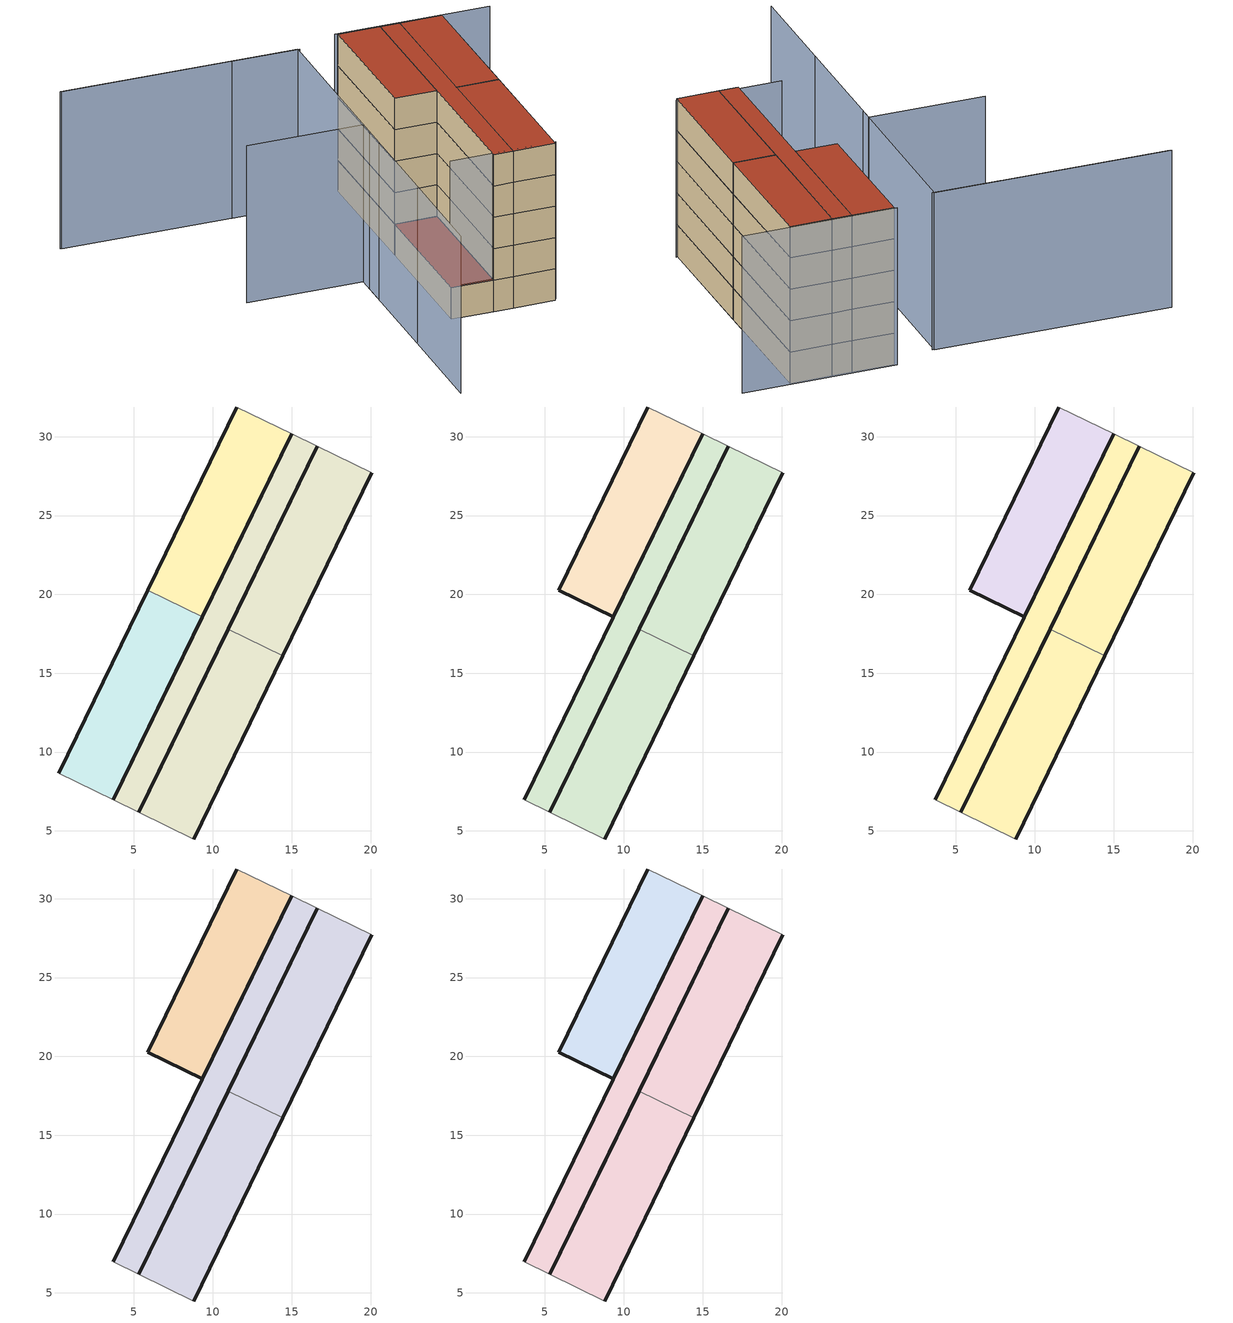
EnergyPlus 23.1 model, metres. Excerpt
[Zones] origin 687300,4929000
3ca514ea8eaff18e_F0_dwelling_0
 floor ground (EU_floor_Construction): 16.61,29.4 10.96,17.79 5.31,6.17 3.69,6.96 14.99,30.19 z0; 20.09,27.71 14.44,16.1 10.96,17.79 16.61,29.4 z0
 wall outside (EU_wall_Construction): 14.44,16.1 20.09,27.71 / 16.61,29.4 10.96,17.79 z0:3
 wall adiabatic (EU_wall_Construction): 20.09,27.71 16.61,29.4 z0:3
 wall to 3ca514ea8eaff18e_F0_dwelling_1 (EU_wall_Construction): 10.96,17.79 14.44,16.1 z0:3
3ca514ea8eaff18e_F0_dwelling_1
 floor ground (EU_floor_Construction): 16.61,29.4 10.96,17.79 5.31,6.17 3.69,6.96 14.99,30.19 z0; 14.44,16.1 8.79,4.48 5.31,6.17 10.96,17.79 z0
 wall outside (EU_wall_Construction): 8.79,4.48 14.44,16.1 / 10.96,17.79 5.31,6.17 z0:3
 wall adiabatic (EU_wall_Construction): 5.31,6.17 8.79,4.48 z0:3
3ca514ea8eaff18e_F0_dwelling_2
 floor ground (EU_floor_Construction): 14.99,30.19 9.34,18.58 5.87,20.27 11.52,31.88 z0
 wall outside (EU_wall_Construction): 11.52,31.88 5.87,20.27 / 9.34,18.58 14.99,30.19 z0:3
 wall adiabatic (EU_wall_Construction): 14.99,30.19 11.52,31.88 z0:3
 wall to 3ca514ea8eaff18e_F0_dwelling_3 (EU_wall_Construction): 5.87,20.27 9.34,18.58 z0:3
3ca514ea8eaff18e_F0_dwelling_3
 floor ground (EU_floor_Construction): 9.34,18.58 3.69,6.96 0.22,8.65 5.87,20.27 z0
 wall outside (EU_wall_Construction): 5.87,20.27 0.22,8.65 / 3.69,6.96 9.34,18.58 z0:3
 wall adiabatic (EU_wall_Construction): 0.22,8.65 3.69,6.96 z0:3
 roof outside (EU_roof_Construction): 3.69,6.96 9.34,18.58 5.87,20.27 0.22,8.65 z3
3ca514ea8eaff18e_F0_circulation
 floor ground (EU_floor_Construction): 16.61,29.4 10.96,17.79 5.31,6.17 3.69,6.96 14.99,30.19 z0; 20.09,27.71 14.44,16.1 10.96,17.79 16.61,29.4 z0; 14.44,16.1 8.79,4.48 5.31,6.17 10.96,17.79 z0
 wall outside (EU_wall_Construction): 5.31,6.17 16.61,29.4 / 14.99,30.19 3.69,6.96 z0:3
 wall adiabatic (EU_wall_Construction): 3.69,6.96 5.31,6.17 / 16.61,29.4 14.99,30.19 z0:3
3ca514ea8eaff18e_F1_dwelling_0
 floor outside (EU_floor_Construction): 20.09,27.71 14.44,16.1 10.96,17.79 16.61,29.4 z3
 floor to 3ca514ea8eaff18e_F0_dwelling_0 (EU_floor_Construction): 16.61,29.4 10.96,17.79 5.31,6.17 3.69,6.96 14.99,30.19 z3
 wall outside (EU_wall_Construction): 14.44,16.1 20.09,27.71 / 16.61,29.4 10.96,17.79 z3:6
 wall adiabatic (EU_wall_Construction): 20.09,27.71 16.61,29.4 z3:6
 wall to 3ca514ea8eaff18e_F1_dwelling_1 (EU_wall_Construction): 10.96,17.79 14.44,16.1 z3:6
3ca514ea8eaff18e_F1_dwelling_1
 floor to 3ca514ea8eaff18e_F0_dwelling_1 (EU_floor_Construction): 14.44,16.1 8.79,4.48 5.31,6.17 10.96,17.79 z3; 16.61,29.4 10.96,17.79 5.31,6.17 3.69,6.96 14.99,30.19 z3
 wall outside (EU_wall_Construction): 8.79,4.48 14.44,16.1 / 10.96,17.79 5.31,6.17 z3:6
 wall adiabatic (EU_wall_Construction): 5.31,6.17 8.79,4.48 z3:6
3ca514ea8eaff18e_F1_dwelling_2
 floor to 3ca514ea8eaff18e_F0_dwelling_2 (EU_floor_Construction): 14.99,30.19 9.34,18.58 5.87,20.27 11.52,31.88 z3
 wall outside (EU_wall_Construction): 11.52,31.88 5.87,20.27 9.34,18.58 14.99,30.19 z3:6
 wall adiabatic (EU_wall_Construction): 14.99,30.19 11.52,31.88 z3:6
3ca514ea8eaff18e_F1_circulation
 floor outside (EU_floor_Construction): 14.44,16.1 8.79,4.48 5.31,6.17 10.96,17.79 z3
 floor to 3ca514ea8eaff18e_F0_circulation (EU_floor_Construction): 16.61,29.4 10.96,17.79 5.31,6.17 3.69,6.96 14.99,30.19 z3; 20.09,27.71 14.44,16.1 10.96,17.79 16.61,29.4 z3
 wall outside (EU_wall_Construction): 5.31,6.17 16.61,29.4 / 14.99,30.19 3.69,6.96 z3:6
 wall adiabatic (EU_wall_Construction): 3.69,6.96 5.31,6.17 / 16.61,29.4 14.99,30.19 z3:6
3ca514ea8eaff18e_F2_dwelling_0
 floor outside (EU_floor_Construction): 20.09,27.71 14.44,16.1 10.96,17.79 16.61,29.4 z6
 floor to 3ca514ea8eaff18e_F1_dwelling_0 (EU_floor_Construction): 16.61,29.4 10.96,17.79 5.31,6.17 3.69,6.96 14.99,30.19 z6
 wall outside (EU_wall_Construction): 14.44,16.1 20.09,27.71 / 16.61,29.4 10.96,17.79 z6:9
 wall adiabatic (EU_wall_Construction): 20.09,27.71 16.61,29.4 z6:9
 wall to 3ca514ea8eaff18e_F2_dwelling_1 (EU_wall_Construction): 10.96,17.79 14.44,16.1 z6:9
3ca514ea8eaff18e_F2_dwelling_1
 floor to 3ca514ea8eaff18e_F1_dwelling_1 (EU_floor_Construction): 14.44,16.1 8.79,4.48 5.31,6.17 10.96,17.79 z6; 16.61,29.4 10.96,17.79 5.31,6.17 3.69,6.96 14.99,30.19 z6
 wall outside (EU_wall_Construction): 8.79,4.48 14.44,16.1 / 10.96,17.79 5.31,6.17 z6:9
 wall adiabatic (EU_wall_Construction): 5.31,6.17 8.79,4.48 z6:9
3ca514ea8eaff18e_F2_dwelling_2
 floor to 3ca514ea8eaff18e_F1_dwelling_2 (EU_floor_Construction): 14.99,30.19 9.34,18.58 5.87,20.27 11.52,31.88 z6
 wall outside (EU_wall_Construction): 11.52,31.88 5.87,20.27 9.34,18.58 14.99,30.19 z6:9
 wall adiabatic (EU_wall_Construction): 14.99,30.19 11.52,31.88 z6:9
3ca514ea8eaff18e_F2_circulation
 floor outside (EU_floor_Construction): 14.44,16.1 8.79,4.48 5.31,6.17 10.96,17.79 z6
 floor to 3ca514ea8eaff18e_F1_circulation (EU_floor_Construction): 16.61,29.4 10.96,17.79 5.31,6.17 3.69,6.96 14.99,30.19 z6; 20.09,27.71 14.44,16.1 10.96,17.79 16.61,29.4 z6
 wall outside (EU_wall_Construction): 5.31,6.17 16.61,29.4 / 14.99,30.19 3.69,6.96 z6:9
 wall adiabatic (EU_wall_Construction): 3.69,6.96 5.31,6.17 / 16.61,29.4 14.99,30.19 z6:9
3ca514ea8eaff18e_F3_dwelling_0
 floor outside (EU_floor_Construction): 20.09,27.71 14.44,16.1 10.96,17.79 16.61,29.4 z9
 floor to 3ca514ea8eaff18e_F2_dwelling_0 (EU_floor_Construction): 16.61,29.4 10.96,17.79 5.31,6.17 3.69,6.96 14.99,30.19 z9
 wall outside (EU_wall_Construction): 14.44,16.1 20.09,27.71 / 16.61,29.4 10.96,17.79 z9:12
 wall adiabatic (EU_wall_Construction): 20.09,27.71 16.61,29.4 z9:12
 wall to 3ca514ea8eaff18e_F3_dwelling_1 (EU_wall_Construction): 10.96,17.79 14.44,16.1 z9:12
3ca514ea8eaff18e_F3_dwelling_1
 floor to 3ca514ea8eaff18e_F2_dwelling_1 (EU_floor_Construction): 14.44,16.1 8.79,4.48 5.31,6.17 10.96,17.79 z9; 16.61,29.4 10.96,17.79 5.31,6.17 3.69,6.96 14.99,30.19 z9
 wall outside (EU_wall_Construction): 8.79,4.48 14.44,16.1 / 10.96,17.79 5.31,6.17 z9:12
 wall adiabatic (EU_wall_Construction): 5.31,6.17 8.79,4.48 z9:12
3ca514ea8eaff18e_F3_dwelling_2
 floor to 3ca514ea8eaff18e_F2_dwelling_2 (EU_floor_Construction): 14.99,30.19 9.34,18.58 5.87,20.27 11.52,31.88 z9
 wall outside (EU_wall_Construction): 11.52,31.88 5.87,20.27 9.34,18.58 14.99,30.19 z9:12
 wall adiabatic (EU_wall_Construction): 14.99,30.19 11.52,31.88 z9:12
3ca514ea8eaff18e_F3_circulation
 floor outside (EU_floor_Construction): 14.44,16.1 8.79,4.48 5.31,6.17 10.96,17.79 z9
 floor to 3ca514ea8eaff18e_F2_circulation (EU_floor_Construction): 16.61,29.4 10.96,17.79 5.31,6.17 3.69,6.96 14.99,30.19 z9; 20.09,27.71 14.44,16.1 10.96,17.79 16.61,29.4 z9
 wall outside (EU_wall_Construction): 5.31,6.17 16.61,29.4 / 14.99,30.19 3.69,6.96 z9:12
 wall adiabatic (EU_wall_Construction): 3.69,6.96 5.31,6.17 / 16.61,29.4 14.99,30.19 z9:12
3ca514ea8eaff18e_F4_dwelling_0
 floor outside (EU_floor_Construction): 20.09,27.71 14.44,16.1 10.96,17.79 16.61,29.4 z12
 floor to 3ca514ea8eaff18e_F3_dwelling_0 (EU_floor_Construction): 16.61,29.4 10.96,17.79 5.31,6.17 3.69,6.96 14.99,30.19 z12
 wall outside (EU_wall_Construction): 14.44,16.1 20.09,27.71 / 16.61,29.4 10.96,17.79 z12:15
 wall adiabatic (EU_wall_Construction): 20.09,27.71 16.61,29.4 z12:15
 wall to 3ca514ea8eaff18e_F4_dwelling_1 (EU_wall_Construction): 10.96,17.79 14.44,16.1 z12:15
 roof outside (EU_roof_Construction): 5.31,6.17 10.96,17.79 16.61,29.4 14.99,30.19 3.69,6.96 z15; 14.44,16.1 20.09,27.71 16.61,29.4 10.96,17.79 z15
3ca514ea8eaff18e_F4_dwelling_1
 floor to 3ca514ea8eaff18e_F3_dwelling_1 (EU_floor_Construction): 14.44,16.1 8.79,4.48 5.31,6.17 10.96,17.79 z12; 16.61,29.4 10.96,17.79 5.31,6.17 3.69,6.96 14.99,30.19 z12
 wall outside (EU_wall_Construction): 8.79,4.48 14.44,16.1 / 10.96,17.79 5.31,6.17 z12:15
 wall adiabatic (EU_wall_Construction): 5.31,6.17 8.79,4.48 z12:15
 roof outside (EU_roof_Construction): 10.96,17.79 16.61,29.4 14.99,30.19 3.69,6.96 5.31,6.17 z15; 8.79,4.48 14.44,16.1 10.96,17.79 5.31,6.17 z15
3ca514ea8eaff18e_F4_dwelling_2
 floor to 3ca514ea8eaff18e_F3_dwelling_2 (EU_floor_Construction): 14.99,30.19 9.34,18.58 5.87,20.27 11.52,31.88 z12
 wall outside (EU_wall_Construction): 11.52,31.88 5.87,20.27 9.34,18.58 14.99,30.19 z12:15
 wall adiabatic (EU_wall_Construction): 14.99,30.19 11.52,31.88 z12:15
 roof outside (EU_roof_Construction): 9.34,18.58 14.99,30.19 11.52,31.88 5.87,20.27 z15
3ca514ea8eaff18e_F4_circulation
 floor outside (EU_floor_Construction): 14.44,16.1 8.79,4.48 5.31,6.17 10.96,17.79 z12
 floor to 3ca514ea8eaff18e_F3_circulation (EU_floor_Construction): 16.61,29.4 10.96,17.79 5.31,6.17 3.69,6.96 14.99,30.19 z12; 20.09,27.71 14.44,16.1 10.96,17.79 16.61,29.4 z12
 wall outside (EU_wall_Construction): 5.31,6.17 16.61,29.4 / 14.99,30.19 3.69,6.96 z12:15
 wall adiabatic (EU_wall_Construction): 3.69,6.96 5.31,6.17 / 16.61,29.4 14.99,30.19 z12:15
 roof outside (EU_roof_Construction): 10.96,17.79 16.61,29.4 14.99,30.19 3.69,6.96 5.31,6.17 z15; 14.44,16.1 20.09,27.71 16.61,29.4 10.96,17.79 z15; 8.79,4.48 14.44,16.1 10.96,17.79 5.31,6.17 z15
shading: 0.29,8.85 9.01,4.66 / -5.06,7.82 -9.49,-1.18 / -9.16,23.68 0.43,18.94 / 0.43,18.94 -5.07,7.81 / -12.29,42.21 7.18,32.58 / 7.18,32.58 -1.12,15.8 / 24.15,25.86 11.34,32.1 / 7.3,32.47 1.73,35.18 / 1.77,35.24 -12.21,42.11 z0:15
[Building]
EU S2 Campaign: North Axis=0; Terrain=City; Solar Distribution=FullExterior
[Site:Location]
Bologna: Latitude=44.5; Longitude=11.25; Time Zone=1; Elevation=37
[SizingPeriod:WeatherFileDays]
AnnualSizingPeriod: Begin Month=1; Begin Day of Month=1; End Month=12; End Day of Month=31; Day of Week for Start Day=Monday; Use Weather File Daylight Saving Period=No; Use Weather File Rain and Snow Indicators=No
[MATERIAL]
EU_InternalMass_Material: Roughness=MediumRough; Thickness=0.1; Conductivity=1; Density=1800; Specific Heat=900; Thermal Absorptance=0.9; Solar Absorptance=0.7; Visible Absorptance=0.7
[MATERIAL:NOMASS] Roughness=MediumRough; Thermal Absorptance=0.9; Solar Absorptance=0.7; Visible Absorptance=0.7
Name | Thermal Resistance
EU_wall_NoMass | 0.905828
EU_roof_NoMass | 0.37593
EU_floor_NoMass | 0.67114
[CONSTRUCTION]
EU_wall_Construction: EU_wall_NoMass
EU_roof_Construction: EU_roof_NoMass
EU_floor_Construction: EU_floor_NoMass
EU_InternalMass_Construction: EU_InternalMass_Material
[ZONE] Type=1; Multiplier=1; Ceiling Height=autocalculate; Floor Area=autocalculate; Part of Total Floor Area=Yes
Name | Volume
3ca514ea8eaff18e_F0_dwelling_0; 3ca514ea8eaff18e_F1_dwelling_0; 3ca514ea8eaff18e_F2_dwelling_0; 3ca514ea8eaff18e_F3_dwelling_0; 3ca514ea8eaff18e_F4_dwelling_0; 3ca514ea8eaff18e_F0_dwelling_1 | 289.282
3ca514ea8eaff18e_F1_dwelling_1; 3ca514ea8eaff18e_F2_dwelling_1; 3ca514ea8eaff18e_F3_dwelling_1; 3ca514ea8eaff18e_F4_dwelling_1 | 289.281
3ca514ea8eaff18e_F0_dwelling_2; 3ca514ea8eaff18e_F1_dwelling_2; 3ca514ea8eaff18e_F2_dwelling_2; 3ca514ea8eaff18e_F3_dwelling_2; 3ca514ea8eaff18e_F4_dwelling_2 | 149.784
3ca514ea8eaff18e_F0_dwelling_3 | 149.783
3ca514ea8eaff18e_F0_circulation; 3ca514ea8eaff18e_F1_circulation; 3ca514ea8eaff18e_F2_circulation; 3ca514ea8eaff18e_F3_circulation; 3ca514ea8eaff18e_F4_circulation | 439.069
[INTERNALMASS] Construction=EU_InternalMass_Construction
Name | Zone or ZoneList | Surface Area
3ca514ea8eaff18e_F0_dwelling_0_EU_InternalMass | 3ca514ea8eaff18e_F0_dwelling_0 | 49.9292
3ca514ea8eaff18e_F0_dwelling_1_EU_InternalMass | 3ca514ea8eaff18e_F0_dwelling_1 | 49.9292
3ca514ea8eaff18e_F0_dwelling_2_EU_InternalMass | 3ca514ea8eaff18e_F0_dwelling_2 | 49.9279
3ca514ea8eaff18e_F0_dwelling_3_EU_InternalMass | 3ca514ea8eaff18e_F0_dwelling_3 | 49.9279
3ca514ea8eaff18e_F1_dwelling_0_EU_InternalMass | 3ca514ea8eaff18e_F1_dwelling_0 | 49.9292
3ca514ea8eaff18e_F1_dwelling_1_EU_InternalMass | 3ca514ea8eaff18e_F1_dwelling_1 | 49.9292
3ca514ea8eaff18e_F1_dwelling_2_EU_InternalMass | 3ca514ea8eaff18e_F1_dwelling_2 | 99.8558
3ca514ea8eaff18e_F2_dwelling_0_EU_InternalMass | 3ca514ea8eaff18e_F2_dwelling_0 | 49.9292
3ca514ea8eaff18e_F2_dwelling_1_EU_InternalMass | 3ca514ea8eaff18e_F2_dwelling_1 | 49.9292
3ca514ea8eaff18e_F2_dwelling_2_EU_InternalMass | 3ca514ea8eaff18e_F2_dwelling_2 | 99.8558
3ca514ea8eaff18e_F3_dwelling_0_EU_InternalMass | 3ca514ea8eaff18e_F3_dwelling_0 | 49.9292
3ca514ea8eaff18e_F3_dwelling_1_EU_InternalMass | 3ca514ea8eaff18e_F3_dwelling_1 | 49.9292
3ca514ea8eaff18e_F3_dwelling_2_EU_InternalMass | 3ca514ea8eaff18e_F3_dwelling_2 | 99.8558
3ca514ea8eaff18e_F4_dwelling_0_EU_InternalMass | 3ca514ea8eaff18e_F4_dwelling_0 | 49.9292
3ca514ea8eaff18e_F4_dwelling_1_EU_InternalMass | 3ca514ea8eaff18e_F4_dwelling_1 | 49.9292
3ca514ea8eaff18e_F4_dwelling_2_EU_InternalMass | 3ca514ea8eaff18e_F4_dwelling_2 | 99.8558
[OTHEREQUIPMENT] Fuel Type=Electricity; Design Level Calculation Method=Watts/Area; Power per Zone Floor Area=1; Fraction Latent=0; Fraction Radiant=0; Fraction Lost=0; Carbon Dioxide Generation Rate=0; EndUse Subcategory=EU_Step8_InternalGains
Name | Zone or ZoneList or Space or SpaceList | Schedule
EU_Step8_InternalGain_3ca514ea8eaff18e_F0_dwelling_0_f000 | 3ca514ea8eaff18e_F0_dwelling_0 | EU_Step8_GainSchedule_3ca514ea8eaff18e_F0_dwelling_0_f000
EU_Step8_InternalGain_3ca514ea8eaff18e_F0_dwelling_1_f000 | 3ca514ea8eaff18e_F0_dwelling_1 | EU_Step8_GainSchedule_3ca514ea8eaff18e_F0_dwelling_1_f000
EU_Step8_InternalGain_3ca514ea8eaff18e_F0_dwelling_2_f000 | 3ca514ea8eaff18e_F0_dwelling_2 | EU_Step8_GainSchedule_3ca514ea8eaff18e_F0_dwelling_2_f000
EU_Step8_InternalGain_3ca514ea8eaff18e_F0_dwelling_3_f000 | 3ca514ea8eaff18e_F0_dwelling_3 | EU_Step8_GainSchedule_3ca514ea8eaff18e_F0_dwelling_3_f000
EU_Step8_InternalGain_3ca514ea8eaff18e_F1_dwelling_0_f000 | 3ca514ea8eaff18e_F1_dwelling_0 | EU_Step8_GainSchedule_3ca514ea8eaff18e_F1_dwelling_0_f000
EU_Step8_InternalGain_3ca514ea8eaff18e_F1_dwelling_1_f000 | 3ca514ea8eaff18e_F1_dwelling_1 | EU_Step8_GainSchedule_3ca514ea8eaff18e_F1_dwelling_1_f000
EU_Step8_InternalGain_3ca514ea8eaff18e_F1_dwelling_2_f000 | 3ca514ea8eaff18e_F1_dwelling_2 | EU_Step8_GainSchedule_3ca514ea8eaff18e_F1_dwelling_2_f000
EU_Step8_InternalGain_3ca514ea8eaff18e_F2_dwelling_0_f000 | 3ca514ea8eaff18e_F2_dwelling_0 | EU_Step8_GainSchedule_3ca514ea8eaff18e_F2_dwelling_0_f000
EU_Step8_InternalGain_3ca514ea8eaff18e_F2_dwelling_1_f000 | 3ca514ea8eaff18e_F2_dwelling_1 | EU_Step8_GainSchedule_3ca514ea8eaff18e_F2_dwelling_1_f000
EU_Step8_InternalGain_3ca514ea8eaff18e_F2_dwelling_2_f000 | 3ca514ea8eaff18e_F2_dwelling_2 | EU_Step8_GainSchedule_3ca514ea8eaff18e_F2_dwelling_2_f000
EU_Step8_InternalGain_3ca514ea8eaff18e_F3_dwelling_0_f000 | 3ca514ea8eaff18e_F3_dwelling_0 | EU_Step8_GainSchedule_3ca514ea8eaff18e_F3_dwelling_0_f000
EU_Step8_InternalGain_3ca514ea8eaff18e_F3_dwelling_1_f000 | 3ca514ea8eaff18e_F3_dwelling_1 | EU_Step8_GainSchedule_3ca514ea8eaff18e_F3_dwelling_1_f000
EU_Step8_InternalGain_3ca514ea8eaff18e_F3_dwelling_2_f000 | 3ca514ea8eaff18e_F3_dwelling_2 | EU_Step8_GainSchedule_3ca514ea8eaff18e_F3_dwelling_2_f000
EU_Step8_InternalGain_3ca514ea8eaff18e_F4_dwelling_0_f000 | 3ca514ea8eaff18e_F4_dwelling_0 | EU_Step8_GainSchedule_3ca514ea8eaff18e_F4_dwelling_0_f000
EU_Step8_InternalGain_3ca514ea8eaff18e_F4_dwelling_1_f000 | 3ca514ea8eaff18e_F4_dwelling_1 | EU_Step8_GainSchedule_3ca514ea8eaff18e_F4_dwelling_1_f000
EU_Step8_InternalGain_3ca514ea8eaff18e_F4_dwelling_2_f000 | 3ca514ea8eaff18e_F4_dwelling_2 | EU_Step8_GainSchedule_3ca514ea8eaff18e_F4_dwelling_2_f000
[ZONEINFILTRATION:DESIGNFLOWRATE] Schedule=EU_AlwaysOn; Design Flow Rate Calculation Method=Flow/Area; Flow Rate per Floor Area=0.0005; Constant Term Coefficient=1; Temperature Term Coefficient=0; Velocity Term Coefficient=0; Velocity Squared Term Coefficient=0
Name | Zone or ZoneList or Space or SpaceList
EU_Circulation_Infiltration_3ca514ea8eaff18e_F0_circulation | 3ca514ea8eaff18e_F0_circulation
EU_Circulation_Infiltration_3ca514ea8eaff18e_F1_circulation | 3ca514ea8eaff18e_F1_circulation
EU_Circulation_Infiltration_3ca514ea8eaff18e_F2_circulation | 3ca514ea8eaff18e_F2_circulation
EU_Circulation_Infiltration_3ca514ea8eaff18e_F3_circulation | 3ca514ea8eaff18e_F3_circulation
EU_Circulation_Infiltration_3ca514ea8eaff18e_F4_circulation | 3ca514ea8eaff18e_F4_circulation
[ZONEVENTILATION:DESIGNFLOWRATE] Schedule=EU_AlwaysOn; Design Flow Rate Calculation Method=AirChanges/Hour; Air Changes per Hour=0.73129; Ventilation Type=Natural; Fan Pressure Rise=0; Fan Total Efficiency=1; Constant Term Coefficient=1; Temperature Term Coefficient=0; Velocity Term Coefficient=0; Velocity Squared Term Coefficient=0; Minimum Indoor Temperature=-100; Maximum Indoor Temperature=100; Delta Temperature=-100; Minimum Outdoor Temperature=-100; Maximum Outdoor Temperature=100; Maximum Wind Speed=40
Name | Zone or ZoneList or Space or SpaceList
EU_ConstantAir_3ca514ea8eaff18e_F0_dwelling_0 | 3ca514ea8eaff18e_F0_dwelling_0
EU_ConstantAir_3ca514ea8eaff18e_F0_dwelling_1 | 3ca514ea8eaff18e_F0_dwelling_1
EU_ConstantAir_3ca514ea8eaff18e_F0_dwelling_2 | 3ca514ea8eaff18e_F0_dwelling_2
EU_ConstantAir_3ca514ea8eaff18e_F0_dwelling_3 | 3ca514ea8eaff18e_F0_dwelling_3
EU_ConstantAir_3ca514ea8eaff18e_F1_dwelling_0 | 3ca514ea8eaff18e_F1_dwelling_0
EU_ConstantAir_3ca514ea8eaff18e_F1_dwelling_1 | 3ca514ea8eaff18e_F1_dwelling_1
EU_ConstantAir_3ca514ea8eaff18e_F1_dwelling_2 | 3ca514ea8eaff18e_F1_dwelling_2
EU_ConstantAir_3ca514ea8eaff18e_F2_dwelling_0 | 3ca514ea8eaff18e_F2_dwelling_0
EU_ConstantAir_3ca514ea8eaff18e_F2_dwelling_1 | 3ca514ea8eaff18e_F2_dwelling_1
EU_ConstantAir_3ca514ea8eaff18e_F2_dwelling_2 | 3ca514ea8eaff18e_F2_dwelling_2
EU_ConstantAir_3ca514ea8eaff18e_F3_dwelling_0 | 3ca514ea8eaff18e_F3_dwelling_0
EU_ConstantAir_3ca514ea8eaff18e_F3_dwelling_1 | 3ca514ea8eaff18e_F3_dwelling_1
EU_ConstantAir_3ca514ea8eaff18e_F3_dwelling_2 | 3ca514ea8eaff18e_F3_dwelling_2
EU_ConstantAir_3ca514ea8eaff18e_F4_dwelling_0 | 3ca514ea8eaff18e_F4_dwelling_0
EU_ConstantAir_3ca514ea8eaff18e_F4_dwelling_1 | 3ca514ea8eaff18e_F4_dwelling_1
EU_ConstantAir_3ca514ea8eaff18e_F4_dwelling_2 | 3ca514ea8eaff18e_F4_dwelling_2
[HVACTEMPLATE:THERMOSTAT] Constant Heating Setpoint=20; Constant Cooling Setpoint=50
EU_HeatOnly_3ca514ea8eaff18e_F0_dwelling_0; EU_HeatOnly_3ca514ea8eaff18e_F0_dwelling_1; EU_HeatOnly_3ca514ea8eaff18e_F0_dwelling_2; EU_HeatOnly_3ca514ea8eaff18e_F0_dwelling_3; EU_HeatOnly_3ca514ea8eaff18e_F1_dwelling_0; EU_HeatOnly_3ca514ea8eaff18e_F1_dwelling_1; EU_HeatOnly_3ca514ea8eaff18e_F1_dwelling_2; EU_HeatOnly_3ca514ea8eaff18e_F2_dwelling_0; EU_HeatOnly_3ca514ea8eaff18e_F2_dwelling_1; EU_HeatOnly_3ca514ea8eaff18e_F2_dwelling_2; EU_HeatOnly_3ca514ea8eaff18e_F3_dwelling_0; EU_HeatOnly_3ca514ea8eaff18e_F3_dwelling_1; EU_HeatOnly_3ca514ea8eaff18e_F3_dwelling_2; EU_HeatOnly_3ca514ea8eaff18e_F4_dwelling_0; EU_HeatOnly_3ca514ea8eaff18e_F4_dwelling_1; EU_HeatOnly_3ca514ea8eaff18e_F4_dwelling_2
[HVACTEMPLATE:ZONE:IDEALLOADSAIRSYSTEM] System Availability Schedule=EU_AlwaysOn; Maximum Heating Supply Air Temperature=50; Minimum Cooling Supply Air Temperature=13; Maximum Heating Supply Air Humidity Ratio=0.0156; Minimum Cooling Supply Air Humidity Ratio=0.0077; Heating Limit=NoLimit; Cooling Limit=NoLimit; Heating Availability Schedule=EU_AlwaysOn; Cooling Availability Schedule=EU_CoolingOff; Dehumidification Control Type=ConstantSensibleHeatRatio; Cooling Sensible Heat Ratio=0.7; Dehumidification Setpoint=60; Humidification Control Type=None; Humidification Setpoint=30; Outdoor Air Method=None; Outdoor Air Flow Rate per Person=0.00944; Outdoor Air Flow Rate per Zone Floor Area=0; Outdoor Air Flow Rate per Zone=0; Demand Controlled Ventilation Type=None; Outdoor Air Economizer Type=NoEconomizer; Heat Recovery Type=None; Sensible Heat Recovery Effectiveness=0.7; Latent Heat Recovery Effectiveness=0.65
Name | Template Thermostat
3ca514ea8eaff18e_F0_dwelling_0 | EU_HeatOnly_3ca514ea8eaff18e_F0_dwelling_0
3ca514ea8eaff18e_F0_dwelling_1 | EU_HeatOnly_3ca514ea8eaff18e_F0_dwelling_1
3ca514ea8eaff18e_F0_dwelling_2 | EU_HeatOnly_3ca514ea8eaff18e_F0_dwelling_2
3ca514ea8eaff18e_F0_dwelling_3 | EU_HeatOnly_3ca514ea8eaff18e_F0_dwelling_3
3ca514ea8eaff18e_F1_dwelling_0 | EU_HeatOnly_3ca514ea8eaff18e_F1_dwelling_0
3ca514ea8eaff18e_F1_dwelling_1 | EU_HeatOnly_3ca514ea8eaff18e_F1_dwelling_1
3ca514ea8eaff18e_F1_dwelling_2 | EU_HeatOnly_3ca514ea8eaff18e_F1_dwelling_2
3ca514ea8eaff18e_F2_dwelling_0 | EU_HeatOnly_3ca514ea8eaff18e_F2_dwelling_0
3ca514ea8eaff18e_F2_dwelling_1 | EU_HeatOnly_3ca514ea8eaff18e_F2_dwelling_1
3ca514ea8eaff18e_F2_dwelling_2 | EU_HeatOnly_3ca514ea8eaff18e_F2_dwelling_2
3ca514ea8eaff18e_F3_dwelling_0 | EU_HeatOnly_3ca514ea8eaff18e_F3_dwelling_0
3ca514ea8eaff18e_F3_dwelling_1 | EU_HeatOnly_3ca514ea8eaff18e_F3_dwelling_1
3ca514ea8eaff18e_F3_dwelling_2 | EU_HeatOnly_3ca514ea8eaff18e_F3_dwelling_2
3ca514ea8eaff18e_F4_dwelling_0 | EU_HeatOnly_3ca514ea8eaff18e_F4_dwelling_0
3ca514ea8eaff18e_F4_dwelling_1 | EU_HeatOnly_3ca514ea8eaff18e_F4_dwelling_1
3ca514ea8eaff18e_F4_dwelling_2 | EU_HeatOnly_3ca514ea8eaff18e_F4_dwelling_2
[SIZING:ZONE] Zone Cooling Design Supply Air Temperature Input Method=SupplyAirTemperature; Zone Cooling Design Supply Air Temperature=13; Zone Heating Design Supply Air Temperature Input Method=SupplyAirTemperature; Zone Heating Design Supply Air Temperature=50; Zone Cooling Design Supply Air Humidity Ratio=0.008; Zone Heating Design Supply Air Humidity Ratio=0.008; Cooling Design Air Flow Method=DesignDay; Cooling Design Air Flow Rate=0; Cooling Minimum Air Flow per Zone Floor Area=0.000762; Cooling Minimum Air Flow=0; Cooling Minimum Air Flow Fraction=0.2; Heating Design Air Flow Method=DesignDay; Heating Design Air Flow Rate=0; Heating Maximum Air Flow per Zone Floor Area=0.002032; Heating Maximum Air Flow=0.141576; Heating Maximum Air Flow Fraction=0.3; Account for Dedicated Outdoor Air System=No; Dedicated Outdoor Air System Control Strategy=NeutralSupplyAir; Dedicated Outdoor Air Low Setpoint Temperature for Design=autosize; Dedicated Outdoor Air High Setpoint Temperature for Design=autosize; Zone Load Sizing Method=Sensible Load Only No Latent Load; Zone Latent Cooling Design Supply Air Humidity Ratio Input Method=HumidityRatioDifference; Zone Cooling Design Supply Air Humidity Ratio Difference=0.005; Zone Latent Heating Design Supply Air Humidity Ratio Input Method=HumidityRatioDifference; Zone Humidification Design Supply Air Humidity Ratio Difference=0.005
3ca514ea8eaff18e_F0_dwelling_0; 3ca514ea8eaff18e_F0_dwelling_1; 3ca514ea8eaff18e_F0_dwelling_2; 3ca514ea8eaff18e_F0_dwelling_3; 3ca514ea8eaff18e_F1_dwelling_0; 3ca514ea8eaff18e_F1_dwelling_1; 3ca514ea8eaff18e_F1_dwelling_2; 3ca514ea8eaff18e_F2_dwelling_0; 3ca514ea8eaff18e_F2_dwelling_1; 3ca514ea8eaff18e_F2_dwelling_2; 3ca514ea8eaff18e_F3_dwelling_0; 3ca514ea8eaff18e_F3_dwelling_1; 3ca514ea8eaff18e_F3_dwelling_2; 3ca514ea8eaff18e_F4_dwelling_0; 3ca514ea8eaff18e_F4_dwelling_1; 3ca514ea8eaff18e_F4_dwelling_2
[SCHEDULE:CONSTANT]
Name | Hourly Value
EU_AlwaysOn | 1
EU_CoolingOff | 0
[SCHEDULE:FILE] Column Number=1; Rows to Skip at Top=0; Number of Hours of Data=8760; Column Separator=Comma; Interpolate to Timestep=No; Minutes per Item=60; Adjust Schedule for Daylight Savings=Yes
Name | File
EU_Step8_GainSchedule_3ca514ea8eaff18e_F0_dwelling_0_f000 | ../../schedules/3ca514ea8eaff18e/3ca514ea8eaff18e_F0_dwelling_0_f000_gain.csv
EU_Step8_GainSchedule_3ca514ea8eaff18e_F0_dwelling_1_f000 | ../../schedules/3ca514ea8eaff18e/3ca514ea8eaff18e_F0_dwelling_1_f000_gain.csv
EU_Step8_GainSchedule_3ca514ea8eaff18e_F0_dwelling_2_f000 | ../../schedules/3ca514ea8eaff18e/3ca514ea8eaff18e_F0_dwelling_2_f000_gain.csv
EU_Step8_GainSchedule_3ca514ea8eaff18e_F0_dwelling_3_f000 | ../../schedules/3ca514ea8eaff18e/3ca514ea8eaff18e_F0_dwelling_3_f000_gain.csv
EU_Step8_GainSchedule_3ca514ea8eaff18e_F1_dwelling_0_f000 | ../../schedules/3ca514ea8eaff18e/3ca514ea8eaff18e_F1_dwelling_0_f000_gain.csv
EU_Step8_GainSchedule_3ca514ea8eaff18e_F1_dwelling_1_f000 | ../../schedules/3ca514ea8eaff18e/3ca514ea8eaff18e_F1_dwelling_1_f000_gain.csv
EU_Step8_GainSchedule_3ca514ea8eaff18e_F1_dwelling_2_f000 | ../../schedules/3ca514ea8eaff18e/3ca514ea8eaff18e_F1_dwelling_2_f000_gain.csv
EU_Step8_GainSchedule_3ca514ea8eaff18e_F2_dwelling_0_f000 | ../../schedules/3ca514ea8eaff18e/3ca514ea8eaff18e_F2_dwelling_0_f000_gain.csv
EU_Step8_GainSchedule_3ca514ea8eaff18e_F2_dwelling_1_f000 | ../../schedules/3ca514ea8eaff18e/3ca514ea8eaff18e_F2_dwelling_1_f000_gain.csv
EU_Step8_GainSchedule_3ca514ea8eaff18e_F2_dwelling_2_f000 | ../../schedules/3ca514ea8eaff18e/3ca514ea8eaff18e_F2_dwelling_2_f000_gain.csv
EU_Step8_GainSchedule_3ca514ea8eaff18e_F3_dwelling_0_f000 | ../../schedules/3ca514ea8eaff18e/3ca514ea8eaff18e_F3_dwelling_0_f000_gain.csv
EU_Step8_GainSchedule_3ca514ea8eaff18e_F3_dwelling_1_f000 | ../../schedules/3ca514ea8eaff18e/3ca514ea8eaff18e_F3_dwelling_1_f000_gain.csv
EU_Step8_GainSchedule_3ca514ea8eaff18e_F3_dwelling_2_f000 | ../../schedules/3ca514ea8eaff18e/3ca514ea8eaff18e_F3_dwelling_2_f000_gain.csv
EU_Step8_GainSchedule_3ca514ea8eaff18e_F4_dwelling_0_f000 | ../../schedules/3ca514ea8eaff18e/3ca514ea8eaff18e_F4_dwelling_0_f000_gain.csv
EU_Step8_GainSchedule_3ca514ea8eaff18e_F4_dwelling_1_f000 | ../../schedules/3ca514ea8eaff18e/3ca514ea8eaff18e_F4_dwelling_1_f000_gain.csv
EU_Step8_GainSchedule_3ca514ea8eaff18e_F4_dwelling_2_f000 | ../../schedules/3ca514ea8eaff18e/3ca514ea8eaff18e_F4_dwelling_2_f000_gain.csv
